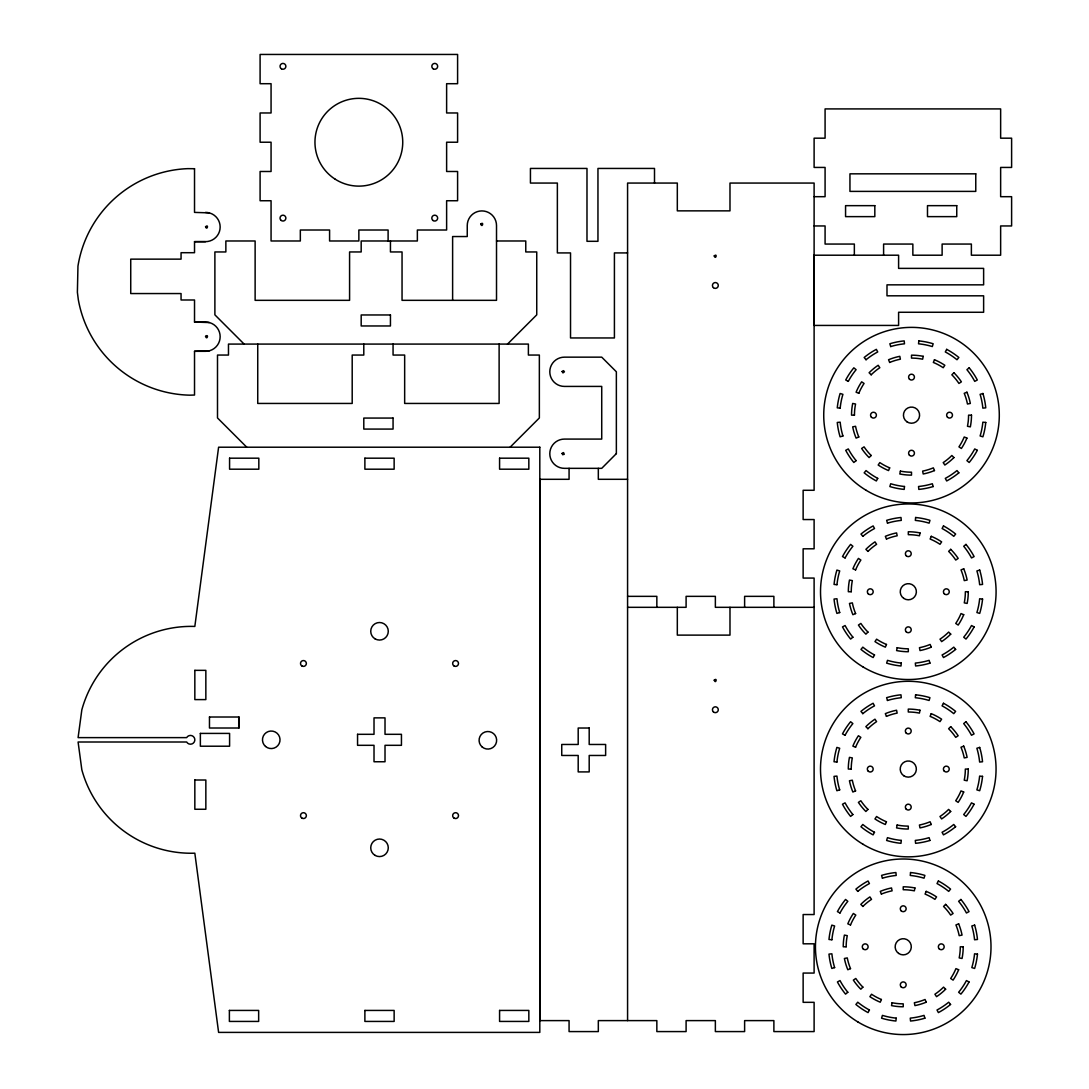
<?xml version="1.0" encoding="UTF-8"?>
<svg xmlns="http://www.w3.org/2000/svg" width="1089" height="1089" viewBox="0 0 1089 1089"><rect width="100%" height="100%" fill="white"/><g stroke="black" fill="none" stroke-linecap="round" stroke-linejoin="round"><path stroke-width="1.5" d="M194.523 168.713L194.523 212.396L209.306 212.886M238.736 728.01L238.736 717.011M507.488 344.11L536.741 314.844L536.741 251.954L525.769 251.954L525.769 240.982L496.516 240.982M510.101 447.211L539.354 417.958L539.354 355.055L528.383 355.055L528.383 344.083L228.472 344.083L228.472 355.055L217.501 355.055L217.501 417.958L246.767 447.211M209.306 350.808L194.523 351.311L194.523 395.035L189.867 395.171A115.761 115.761 0 0 1 78.313 299.611L77.387 292.315L77.959 266.138A115.774 115.774 0 0 1 187.825 168.645L194.523 168.713M814.109 196.687L825.081 196.687L825.081 167.434L814.109 167.434L814.109 138.18L825.081 138.18L825.081 108.914L1000.641 108.914L1000.641 138.18L1011.613 138.18L1011.613 167.434L1000.641 167.434L1000.641 196.687L1011.613 196.687L1011.613 225.954L1000.641 225.954L1000.641 255.207L971.374 255.207L971.374 244.059L942.121 244.059L942.121 255.207L912.854 255.207L912.854 244.059L883.601 244.059L883.601 255.207M814.109 225.954L825.081 225.954L825.081 244.059L854.348 244.059L854.348 255.207M209.306 322.548L194.523 322.058L194.523 299.992L181.06 299.992L181.06 293.554L130.734 293.554L130.734 259.141L181.06 259.141L181.06 252.702L194.523 252.702L194.523 241.649L205.522 241.649A14.633 14.633 0 0 0 220.155 227.016A14.633 14.633 0 0 0 205.522 212.396M194.523 241.649L205.522 241.649M627.577 252.92L614.414 252.92L614.414 337.958L570.527 337.958L570.527 252.92L557.364 252.92L557.364 183.061L530.438 183.061L530.438 168.441L586.985 168.441L586.985 241.309L597.956 241.309L597.956 168.441L654.503 168.441L654.503 183.061M194.523 322.058L205.522 322.058A14.633 14.633 0 0 1 220.155 336.678A14.633 14.633 0 0 1 205.522 351.311L194.523 351.311M627.577 479.31L598.324 479.31L598.324 468.338M627.577 596.35L656.844 596.35L656.844 607.322M627.577 607.322L686.097 607.322L686.097 596.35L715.364 596.35L715.364 607.322L814.109 607.322M244.154 344.11L214.887 314.844L214.887 251.954L225.859 251.954L225.859 240.982L255.125 240.982L255.125 300.333L349.583 300.333L349.583 251.954L361.18 251.954L361.18 240.982L417.359 240.982L417.359 230.01L446.626 230.01L446.626 200.744L457.598 200.744L457.598 171.49L446.626 171.49L446.626 142.223L457.598 142.223L457.598 112.97L446.626 112.97L446.626 83.703L457.598 83.703L457.598 54.45L260.094 54.45L260.094 83.703L271.066 83.703L271.066 112.97L260.094 112.97L260.094 142.223L271.066 142.223L271.066 171.49L260.094 171.49L260.094 200.744L271.066 200.744L271.066 240.982L300.333 240.982L300.333 230.01L329.586 230.01L329.586 240.982L358.853 240.982L358.853 230.01L388.106 230.01L388.106 240.982M773.884 607.322L773.884 596.35L744.617 596.35L744.617 607.322M729.984 607.322L729.984 635.118L677.317 635.118L677.317 607.322M627.577 1020.611L627.577 183.061L677.317 183.061L677.317 210.858L729.984 210.858L729.984 183.061L814.109 183.061L814.109 490.281L803.138 490.281L803.138 519.548L814.109 519.548L814.109 548.802L803.138 548.802L803.138 578.068L814.109 578.068L814.109 914.542L803.138 914.542L803.138 943.809L814.109 943.809L814.109 973.062L803.138 973.062L803.138 1002.329L814.109 1002.329L814.109 1031.582L773.884 1031.582L773.884 1020.611L744.617 1020.611L744.617 1031.582L715.364 1031.582L715.364 1020.611L686.097 1020.611L686.097 1031.582L656.844 1031.582L656.844 1020.611L598.324 1020.611L598.324 1031.582L569.071 1031.582L569.071 1020.611L539.804 1020.611L539.804 479.31L569.071 479.31L569.071 468.338M499.116 344.083L499.116 403.447L404.659 403.447L404.659 355.055L393.061 355.055L393.061 344.083M452.616 300.333L452.616 236.544L467.249 236.544L467.249 225.546A14.633 14.633 0 0 1 481.883 210.912A14.633 14.633 0 0 1 496.516 225.546L496.516 300.333L402.045 300.333L402.045 251.954L390.447 251.954L390.447 240.982M363.794 344.083L363.794 355.055L352.196 355.055L352.196 403.447L257.739 403.447L257.739 344.083M194.836 780.01L194.836 809.263L205.848 809.263L205.848 780.01L194.836 780.01M194.836 670.348L194.836 699.601L205.848 699.601L205.848 670.348L194.836 670.348M200.362 733.414L200.362 746.21L229.588 746.21L229.588 733.414L200.362 733.414M209.469 717.011L209.469 728.01L239.144 728.01L239.144 717.011L209.469 717.011M229.384 1010.429L229.384 1021.428L258.651 1021.428L258.651 1010.429L229.384 1010.429M229.575 458.183L229.575 469.196L258.828 469.196L258.828 458.183L229.575 458.183M357.56 734.313L357.56 745.312L374.017 745.312L374.017 761.756L385.016 761.756L385.016 745.312L401.446 745.312L401.446 734.313L385.016 734.313L385.016 717.869L374.017 717.869L374.017 734.313L357.56 734.313M364.883 1010.429L364.883 1021.428L394.136 1021.428L394.136 1010.429L364.883 1010.429M364.883 458.183L364.883 469.196L394.136 469.196L394.136 458.183L364.883 458.183M499.579 1010.429L499.579 1021.428L528.832 1021.428L528.832 1010.429L499.579 1010.429M499.579 458.183L499.579 469.196L528.832 469.196L528.832 458.183L499.579 458.183M539.804 447.211L539.804 1032.399L218.603 1032.399L194.836 853.191A113.433 113.433 0 0 1 81.825 769.746L78.095 742.004L186.655 742.004A4.383 4.383 0 0 0 193.27 743.174A4.383 4.383 0 0 0 193.27 736.45A4.383 4.383 0 0 0 186.655 737.621L78.095 737.621L81.825 709.865A113.433 113.433 0 0 1 194.836 626.434L218.603 447.211L539.804 447.211M814.136 255.207L814.136 325.434L898.602 325.434L898.602 312.271L983.626 312.271L983.626 295.813L886.991 295.813L886.991 284.842L983.626 284.842L983.626 268.384L898.602 268.384L898.602 255.207L814.136 255.207M904.483 486.497L904.197 489.41A74.61 74.61 0 0 1 889.849 486.552L890.707 483.747A71.683 71.683 0 0 0 904.483 486.497M918.83 340.898L918.544 343.811A71.683 71.683 0 0 1 932.32 346.561L933.164 343.756A74.61 74.61 0 0 0 918.83 340.898M901.284 663.078L900.998 665.992A74.61 74.61 0 0 1 886.65 663.133L887.494 660.342A71.683 71.683 0 0 0 901.284 663.078M915.618 517.493L915.332 520.392A71.683 71.683 0 0 1 929.121 523.142L929.965 520.338A74.61 74.61 0 0 0 915.618 517.493M901.256 840.409L900.971 843.322A74.61 74.61 0 0 1 886.623 840.463L887.467 837.659A71.683 71.683 0 0 0 901.256 840.409M915.59 694.809L915.304 697.722A71.683 71.683 0 0 1 929.094 700.472L929.938 697.668A74.61 74.61 0 0 0 915.59 694.809M896.206 1018.133L895.907 1021.033A74.61 74.61 0 0 1 881.573 1018.188L882.417 1015.384A71.683 71.683 0 0 0 896.206 1018.133M910.54 872.534L910.254 875.447A71.683 71.683 0 0 1 924.03 878.183L924.888 875.393A74.61 74.61 0 0 0 910.54 872.534M205.562 226.716C206.992 231.181 209.034 223.558 205.562 226.716M205.562 336.378C206.992 340.843 209.034 333.22 205.562 336.378M480.753 224.075C482.182 228.54 484.224 220.917 480.753 224.075M562.128 371.485L562.945 372.914L564.429 371.785L563.558 370.655L562.128 371.485M562.128 453.405L562.673 454.726L564.265 454.304L563.558 452.588L562.128 453.405M714.234 255.915C715.664 260.38 717.705 252.757 714.234 255.915M714.234 680.162C715.664 684.641 717.705 677.018 714.234 680.162M900.385 471.115L899.813 473.987A59.977 59.977 0 0 0 911.507 475.131L911.507 472.204A57.05 57.05 0 0 1 900.385 471.115M923.213 356.321L922.642 359.193A57.05 57.05 0 0 0 911.507 358.104L911.507 355.177A59.977 59.977 0 0 1 923.213 356.321M897.173 647.696L896.601 650.569A59.977 59.977 0 0 0 908.308 651.726L908.308 648.799A57.05 57.05 0 0 1 897.173 647.696M920.014 532.916L919.443 535.774A57.05 57.05 0 0 0 908.308 534.685L908.308 531.759A59.977 59.977 0 0 1 920.014 532.916M897.145 825.026L896.574 827.899A59.977 59.977 0 0 0 908.28 829.042L908.28 826.115A57.05 57.05 0 0 1 897.145 825.026M919.987 710.232L919.415 713.104A57.05 57.05 0 0 0 908.28 712.002L908.28 709.089A59.977 59.977 0 0 1 919.987 710.232M892.095 1002.751L891.523 1005.61A59.977 59.977 0 0 0 903.23 1006.767L903.23 1003.84A57.05 57.05 0 0 1 892.095 1002.751M914.923 887.957L914.352 890.829A57.05 57.05 0 0 0 903.23 889.727L903.23 886.8A59.977 59.977 0 0 1 914.923 887.957M889.672 467.862L888.556 470.571A59.977 59.977 0 0 1 878.183 465.03L879.817 462.594A57.05 57.05 0 0 0 889.672 467.862M934.471 359.738L933.341 362.446A57.05 57.05 0 0 1 943.21 367.714L944.83 365.278A59.977 59.977 0 0 0 934.471 359.738M886.473 644.457L885.357 647.152A59.977 59.977 0 0 1 874.984 641.612L876.604 639.175A57.05 57.05 0 0 0 886.473 644.457M931.258 536.319L930.142 539.028A57.05 57.05 0 0 1 940.011 544.296L941.631 541.873A59.977 59.977 0 0 0 931.258 536.319M886.446 821.773L885.33 824.482A59.977 59.977 0 0 1 874.957 818.942L876.577 816.505A57.05 57.05 0 0 0 886.446 821.773M931.231 713.649L930.115 716.358A57.05 57.05 0 0 1 939.984 721.626L941.604 719.189A59.977 59.977 0 0 0 931.231 713.649M881.396 999.498L880.266 1002.207A59.977 59.977 0 0 1 869.907 996.666L871.527 994.23A57.05 57.05 0 0 0 881.396 999.498M926.181 891.374L925.065 894.069A57.05 57.05 0 0 1 934.92 899.351L936.554 896.914A59.977 59.977 0 0 0 926.181 891.374M877.72 478.37L876.346 480.957A74.61 74.61 0 0 1 864.176 472.83L866.041 470.571A71.683 71.683 0 0 0 877.72 478.37M946.681 349.351L945.306 351.938A71.683 71.683 0 0 1 956.986 359.738L958.851 357.478A74.61 74.61 0 0 0 946.681 349.351M874.521 654.965L873.133 657.538A74.61 74.61 0 0 1 860.977 649.412L862.828 647.152A71.683 71.683 0 0 0 874.521 654.965M943.482 525.933L942.108 528.519A71.683 71.683 0 0 1 953.787 536.319L955.638 534.059A74.61 74.61 0 0 0 943.482 525.933M874.494 832.282L873.106 834.868A74.61 74.61 0 0 1 860.95 826.742L862.801 824.482A71.683 71.683 0 0 0 874.494 832.282M943.455 703.263L942.08 705.849A71.683 71.683 0 0 1 953.76 713.649L955.611 711.389A74.61 74.61 0 0 0 943.455 703.263M869.43 1010.007L868.056 1012.593A74.61 74.61 0 0 1 855.9 1004.466L857.751 1002.207A71.683 71.683 0 0 0 869.43 1010.007M938.391 880.987L937.016 883.56A71.683 71.683 0 0 1 948.71 891.374L950.561 889.114A74.61 74.61 0 0 0 938.391 880.987M616.36 453.623L601.727 468.338L564.429 468.338A14.633 14.633 0 0 1 549.795 453.718A14.633 14.633 0 0 1 564.429 439.085L601.727 439.085L601.727 386.418L564.429 386.418A14.633 14.633 0 0 1 549.795 371.785A14.633 14.633 0 0 1 564.429 357.151L601.727 357.151L616.36 371.785L616.36 453.623M871.173 455.501L869.104 457.571A59.977 59.977 0 0 1 861.644 448.477L864.067 446.858A57.05 57.05 0 0 0 871.173 455.501M953.923 372.737L951.854 374.807A57.05 57.05 0 0 1 958.946 383.451L961.383 381.831A59.977 59.977 0 0 0 953.923 372.737M867.96 632.083L865.891 634.152A59.977 59.977 0 0 1 858.431 625.059L860.868 623.439A57.05 57.05 0 0 0 867.96 632.083M950.724 549.332L948.655 551.388A57.05 57.05 0 0 1 955.747 560.045L958.184 558.412A59.977 59.977 0 0 0 950.724 549.332M867.933 809.413L865.864 811.482A59.977 59.977 0 0 1 858.404 802.389L860.841 800.755A57.05 57.05 0 0 0 867.933 809.413M950.697 726.649L948.628 728.718A57.05 57.05 0 0 1 955.72 737.362L958.157 735.742A59.977 59.977 0 0 0 950.697 726.649M862.883 987.138L860.814 989.207A59.977 59.977 0 0 1 853.354 980.114L855.791 978.48A57.05 57.05 0 0 0 862.883 987.138M945.633 904.374L943.564 906.443A57.05 57.05 0 0 1 950.67 915.087L953.093 913.467A59.977 59.977 0 0 0 945.633 904.374M856.104 460.633L853.83 462.485A74.61 74.61 0 0 1 845.717 450.329L848.29 448.94A71.683 71.683 0 0 0 856.104 460.633M969.183 367.823L966.923 369.675A71.683 71.683 0 0 1 974.737 381.368L977.309 379.979A74.61 74.61 0 0 0 969.183 367.823M852.891 637.215L850.632 639.066A74.61 74.61 0 0 1 842.505 626.91L845.091 625.535A71.683 71.683 0 0 0 852.891 637.215M965.984 544.405L963.724 546.256A71.683 71.683 0 0 1 971.524 557.949L974.111 556.574A74.61 74.61 0 0 0 965.984 544.405M852.864 814.545L850.604 816.396A74.61 74.61 0 0 1 842.478 804.24L845.064 802.852A71.683 71.683 0 0 0 852.864 814.545M965.957 721.735L963.697 723.586A71.683 71.683 0 0 1 971.497 735.266L974.083 733.891A74.61 74.61 0 0 0 965.957 721.735M847.814 992.27L845.554 994.121A74.61 74.61 0 0 1 837.427 981.965L840 980.576A71.683 71.683 0 0 0 847.814 992.27M960.906 899.46L958.633 901.311A71.683 71.683 0 0 1 966.447 912.99L969.033 911.616A74.61 74.61 0 0 0 960.906 899.46M858.799 436.988L856.09 438.105A59.977 59.977 0 0 1 852.687 426.861L855.559 426.289A57.05 57.05 0 0 0 858.799 436.988M966.923 392.203L964.228 393.32A57.05 57.05 0 0 1 967.468 404.019L970.34 403.447A59.977 59.977 0 0 0 966.923 392.203M855.6 613.57L852.891 614.7A59.977 59.977 0 0 1 849.474 603.442L852.347 602.87A57.05 57.05 0 0 0 855.6 613.57M963.724 568.785L961.015 569.901A57.05 57.05 0 0 1 964.269 580.614L967.141 580.042A59.977 59.977 0 0 0 963.724 568.785M855.573 790.9L852.864 792.016A59.977 59.977 0 0 1 849.447 780.772L852.319 780.2A57.05 57.05 0 0 0 855.573 790.9M963.697 746.115L960.988 747.231A57.05 57.05 0 0 1 964.241 757.93L967.114 757.359A59.977 59.977 0 0 0 963.697 746.115M850.509 968.625L847.814 969.741A59.977 59.977 0 0 1 844.397 958.483L847.269 957.912A57.05 57.05 0 0 0 850.509 968.625M958.647 923.84L955.938 924.956A57.05 57.05 0 0 1 959.191 935.655L962.05 935.083A59.977 59.977 0 0 0 958.647 923.84M842.913 435.968L840.109 436.812A74.61 74.61 0 0 1 837.264 422.464L840.177 422.178A71.683 71.683 0 0 0 842.913 435.968M982.904 393.497L980.114 394.341A71.683 71.683 0 0 1 982.85 408.13L985.763 407.844A74.61 74.61 0 0 0 982.904 393.497M839.714 612.549L836.91 613.393A74.61 74.61 0 0 1 834.051 599.059L836.965 598.759A71.683 71.683 0 0 0 839.714 612.549M979.705 570.078L976.901 570.935A71.683 71.683 0 0 1 979.651 584.711L982.564 584.425A74.61 74.61 0 0 0 979.705 570.078M839.687 789.879L836.883 790.723A74.61 74.61 0 0 1 834.024 776.375L836.937 776.089A71.683 71.683 0 0 0 839.687 789.879M979.678 747.408L976.874 748.252A71.683 71.683 0 0 1 979.624 762.041L982.537 761.756A74.61 74.61 0 0 0 979.678 747.408M834.623 967.59L831.833 968.448A74.61 74.61 0 0 1 828.974 954.1L831.887 953.814A71.683 71.683 0 0 0 834.623 967.59M974.628 925.133L971.824 925.977A71.683 71.683 0 0 1 974.56 939.766L977.473 939.48A74.61 74.61 0 0 0 974.628 925.133M975.771 173.832L849.951 173.832L849.951 191.392L975.771 191.392L975.771 173.832M874.821 205.658L845.568 205.658L845.568 216.629L874.821 216.629L874.821 205.658M956.755 205.658L927.488 205.658L927.488 216.629L956.755 216.629L956.755 205.658M390.447 314.966L361.18 314.966L361.18 325.965L390.447 325.965L390.447 314.966M854.457 415.154L851.53 415.154A59.977 59.977 0 0 1 852.687 403.447L855.559 404.019A57.05 57.05 0 0 0 854.457 415.154M971.497 415.154L968.57 415.154A57.05 57.05 0 0 1 967.468 426.289L970.34 426.861A59.977 59.977 0 0 0 971.497 415.154M393.061 418.067L363.794 418.067L363.794 429.08L393.061 429.08L393.061 418.067M851.258 591.735L848.331 591.735A59.977 59.977 0 0 1 849.474 580.042L852.347 580.614A57.05 57.05 0 0 0 851.258 591.735M968.284 591.735L965.358 591.735A57.05 57.05 0 0 1 964.269 602.87L967.141 603.442A59.977 59.977 0 0 0 968.284 591.735M589.19 728.024L578.191 728.024L578.191 744.468L561.747 744.468L561.747 755.467L578.191 755.467L578.191 771.91L589.19 771.91L589.19 755.467L605.634 755.467L605.634 744.468L589.19 744.468L589.19 728.024M851.23 769.065L848.304 769.065A59.977 59.977 0 0 1 849.447 757.359L852.319 757.93A57.05 57.05 0 0 0 851.23 769.065M968.257 769.065L965.33 769.065A57.05 57.05 0 0 1 964.241 780.2L967.114 780.772A59.977 59.977 0 0 0 968.257 769.065M846.167 946.79L843.24 946.79A59.977 59.977 0 0 1 844.397 935.083L847.269 935.655A57.05 57.05 0 0 0 846.167 946.79M963.207 946.79L960.28 946.79A57.05 57.05 0 0 1 959.191 957.912L962.05 958.483A59.977 59.977 0 0 0 963.207 946.79M840.177 408.13L837.264 407.844A74.61 74.61 0 0 1 840.109 393.497L842.913 394.341A71.683 71.683 0 0 0 840.177 408.13M985.763 422.464L982.85 422.178A71.683 71.683 0 0 1 980.114 435.968L982.904 436.812A74.61 74.61 0 0 0 985.763 422.464M836.965 584.711L834.051 584.425A74.61 74.61 0 0 1 836.91 570.078L839.714 570.935A71.683 71.683 0 0 0 836.965 584.711M982.564 599.059L979.651 598.759A71.683 71.683 0 0 1 976.901 612.549L979.705 613.393A74.61 74.61 0 0 0 982.564 599.059M836.937 762.041L834.024 761.756A74.61 74.61 0 0 1 836.883 747.408L839.687 748.252A71.683 71.683 0 0 0 836.937 762.041M982.537 776.375L979.624 776.089A71.683 71.683 0 0 1 976.874 789.879L979.678 790.723A74.61 74.61 0 0 0 982.537 776.375M831.887 939.766L828.974 939.48A74.61 74.61 0 0 1 831.833 925.133L834.623 925.977A71.683 71.683 0 0 0 831.887 939.766M977.473 954.1L974.56 953.814A71.683 71.683 0 0 1 971.824 967.59L974.628 968.448A74.61 74.61 0 0 0 977.473 954.1M858.799 393.32L856.09 392.203A59.977 59.977 0 0 1 861.644 381.831L864.067 383.451A57.05 57.05 0 0 0 858.799 393.32M966.923 438.105L964.228 436.988A57.05 57.05 0 0 1 958.946 446.858L961.383 448.477A59.977 59.977 0 0 0 966.923 438.105M855.6 569.901L852.891 568.785A59.977 59.977 0 0 1 858.431 558.412L860.868 560.045A57.05 57.05 0 0 0 855.6 569.901M963.724 614.7L961.015 613.57A57.05 57.05 0 0 1 955.747 623.439L958.184 625.059A59.977 59.977 0 0 0 963.724 614.7M855.573 747.231L852.864 746.115A59.977 59.977 0 0 1 858.404 735.742L860.841 737.362A57.05 57.05 0 0 0 855.573 747.231M963.697 792.016L960.988 790.9A57.05 57.05 0 0 1 955.72 800.755L958.157 802.389A59.977 59.977 0 0 0 963.697 792.016M850.509 924.956L847.814 923.84A59.977 59.977 0 0 1 853.354 913.467L855.791 915.087A57.05 57.05 0 0 0 850.509 924.956M958.647 969.741L955.938 968.625A57.05 57.05 0 0 1 950.67 978.48L953.093 980.114A59.977 59.977 0 0 0 958.647 969.741M848.29 381.368L845.717 379.979A74.61 74.61 0 0 1 853.83 367.823L856.104 369.675A71.683 71.683 0 0 0 848.29 381.368M977.309 450.329L974.737 448.94A71.683 71.683 0 0 1 966.923 460.633L969.183 462.485A74.61 74.61 0 0 0 977.309 450.329M845.091 557.949L842.505 556.574A74.61 74.61 0 0 1 850.632 544.405L852.891 546.256A71.683 71.683 0 0 0 845.091 557.949M974.111 626.91L971.524 625.535A71.683 71.683 0 0 1 963.724 637.215L965.984 639.066A74.61 74.61 0 0 0 974.111 626.91M845.064 735.266L842.478 733.891A74.61 74.61 0 0 1 850.604 721.735L852.864 723.586A71.683 71.683 0 0 0 845.064 735.266M974.083 804.24L971.497 802.852A71.683 71.683 0 0 1 963.697 814.545L965.957 816.396A74.61 74.61 0 0 0 974.083 804.24M840 912.99L837.427 911.616A74.61 74.61 0 0 1 845.554 899.46L847.814 901.311A71.683 71.683 0 0 0 840 912.99M969.033 981.965L966.447 980.576A71.683 71.683 0 0 1 958.633 992.27L960.906 994.121A74.61 74.61 0 0 0 969.033 981.965M871.173 374.807L869.104 372.737A59.977 59.977 0 0 1 878.183 365.278L879.817 367.714A57.05 57.05 0 0 0 871.173 374.807M953.923 457.571L951.854 455.501A57.05 57.05 0 0 1 943.21 462.594L944.83 465.03A59.977 59.977 0 0 0 953.923 457.571M867.96 551.388L865.891 549.332A59.977 59.977 0 0 1 874.984 541.873L876.604 544.296A57.05 57.05 0 0 0 867.96 551.388M950.724 634.152L948.655 632.083A57.05 57.05 0 0 1 940.011 639.175L941.631 641.612A59.977 59.977 0 0 0 950.724 634.152M867.933 728.718L865.864 726.649A59.977 59.977 0 0 1 874.957 719.189L876.577 721.626A57.05 57.05 0 0 0 867.933 728.718M950.697 811.482L948.628 809.413A57.05 57.05 0 0 1 939.984 816.505L941.604 818.942A59.977 59.977 0 0 0 950.697 811.482M862.883 906.443L860.814 904.374A59.977 59.977 0 0 1 869.907 896.914L871.527 899.351A57.05 57.05 0 0 0 862.883 906.443M945.633 989.207L943.564 987.138A57.05 57.05 0 0 1 934.92 994.23L936.554 996.666A59.977 59.977 0 0 0 945.633 989.207M866.041 359.738L864.176 357.478A74.61 74.61 0 0 1 876.346 349.351L877.72 351.938A71.683 71.683 0 0 0 866.041 359.738M958.851 472.83L956.986 470.571A71.683 71.683 0 0 1 945.306 478.37L946.681 480.957A74.61 74.61 0 0 0 958.851 472.83M862.828 536.319L860.977 534.059A74.61 74.61 0 0 1 873.133 525.933L874.521 528.519A71.683 71.683 0 0 0 862.828 536.319M955.638 649.412L953.787 647.152A71.683 71.683 0 0 1 942.108 654.965L943.482 657.538A74.61 74.61 0 0 0 955.638 649.412M862.801 713.649L860.95 711.389A74.61 74.61 0 0 1 873.106 703.263L874.494 705.849A71.683 71.683 0 0 0 862.801 713.649M955.611 826.742L953.76 824.482A71.683 71.683 0 0 1 942.08 832.282L943.455 834.868A74.61 74.61 0 0 0 955.611 826.742M857.751 891.374L855.9 889.114A74.61 74.61 0 0 1 868.056 880.987L869.43 883.56A71.683 71.683 0 0 0 857.751 891.374M950.561 1004.466L948.71 1002.207A71.683 71.683 0 0 1 937.016 1010.007L938.391 1012.593A74.61 74.61 0 0 0 950.561 1004.466M889.672 362.446L888.556 359.738A59.977 59.977 0 0 1 899.813 356.321L900.385 359.193A57.05 57.05 0 0 0 889.672 362.446M934.471 470.571L933.341 467.862A57.05 57.05 0 0 1 922.642 471.115L923.213 473.987A59.977 59.977 0 0 0 934.471 470.571M886.473 539.028L885.357 536.319A59.977 59.977 0 0 1 896.601 532.916L897.173 535.774A57.05 57.05 0 0 0 886.473 539.028M931.258 647.152L930.142 644.457A57.05 57.05 0 0 1 919.443 647.696L920.014 650.569A59.977 59.977 0 0 0 931.258 647.152M886.446 716.358L885.33 713.649A59.977 59.977 0 0 1 896.574 710.232L897.145 713.104A57.05 57.05 0 0 0 886.446 716.358M931.231 824.482L930.115 821.773A57.05 57.05 0 0 1 919.415 825.026L919.987 827.899A59.977 59.977 0 0 0 931.231 824.482M881.396 894.069L880.266 891.374A59.977 59.977 0 0 1 891.523 887.957L892.095 890.829A57.05 57.05 0 0 0 881.396 894.069M926.181 1002.207L925.065 999.498A57.05 57.05 0 0 1 914.352 1002.751L914.923 1005.61A59.977 59.977 0 0 0 926.181 1002.207M890.707 346.561L889.849 343.756A74.61 74.61 0 0 1 904.197 340.898L904.483 343.811A71.683 71.683 0 0 0 890.707 346.561M933.164 486.552L932.32 483.747A71.683 71.683 0 0 1 918.544 486.497L918.83 489.41A74.61 74.61 0 0 0 933.164 486.552M887.494 523.142L886.65 520.338A74.61 74.61 0 0 1 900.998 517.493L901.284 520.392A71.683 71.683 0 0 0 887.494 523.142M929.965 663.133L929.121 660.342A71.683 71.683 0 0 1 915.332 663.078L915.618 665.992A74.61 74.61 0 0 0 929.965 663.133M887.467 700.472L886.623 697.668A74.61 74.61 0 0 1 900.971 694.809L901.256 697.722A71.683 71.683 0 0 0 887.467 700.472M929.938 840.463L929.094 837.659A71.683 71.683 0 0 1 915.304 840.409L915.59 843.322A74.61 74.61 0 0 0 929.938 840.463M882.417 878.183L881.573 875.393A74.61 74.61 0 0 1 895.907 872.534L896.206 875.447A71.683 71.683 0 0 0 882.417 878.183M924.888 1018.188L924.03 1015.384A71.683 71.683 0 0 1 910.254 1018.133L910.54 1021.033A74.61 74.61 0 0 0 924.888 1018.188M871.418 417.237A2.927 2.927 0 0 0 876.305 415.889A2.927 2.927 0 0 0 872.697 412.336A2.927 2.927 0 0 0 871.418 417.237M866.245 490.363A87.773 87.773 0 0 0 999.28 416.76A87.773 87.773 0 0 0 869.022 338.352A87.773 87.773 0 0 0 866.245 490.363M906.906 421.783A8.072 8.072 0 0 0 919.565 415.835A8.072 8.072 0 0 0 908.076 407.844A8.072 8.072 0 0 0 906.906 421.783M909.465 455.27A2.927 2.927 0 0 0 914.338 453.922A2.927 2.927 0 0 0 910.731 450.37A2.927 2.927 0 0 0 909.465 455.27M947.498 417.237A2.927 2.927 0 0 0 952.385 415.889A2.927 2.927 0 0 0 948.764 412.336A2.927 2.927 0 0 0 947.498 417.237M909.465 379.203A2.927 2.927 0 0 0 914.338 377.856A2.927 2.927 0 0 0 910.731 374.303A2.927 2.927 0 0 0 909.465 379.203M868.219 593.818A2.927 2.927 0 0 0 873.106 592.47A2.927 2.927 0 0 0 869.485 588.918A2.927 2.927 0 0 0 868.219 593.818M863.033 666.944A87.773 87.773 0 0 0 996.067 593.342A87.773 87.773 0 0 0 865.809 514.934A87.773 87.773 0 0 0 863.033 666.944M903.707 598.365A8.072 8.072 0 0 0 916.353 592.416A8.072 8.072 0 0 0 904.864 584.439A8.072 8.072 0 0 0 903.707 598.365M906.252 631.865A2.927 2.927 0 0 0 911.139 630.504A2.927 2.927 0 0 0 907.532 626.951A2.927 2.927 0 0 0 906.252 631.865M944.299 593.818A2.927 2.927 0 0 0 949.172 592.47A2.927 2.927 0 0 0 945.565 588.918A2.927 2.927 0 0 0 944.299 593.818M906.252 555.785A2.927 2.927 0 0 0 911.139 554.437A2.927 2.927 0 0 0 907.532 550.884A2.927 2.927 0 0 0 906.252 555.785M868.192 771.148A2.927 2.927 0 0 0 873.079 769.8A2.927 2.927 0 0 0 869.458 766.248A2.927 2.927 0 0 0 868.192 771.148M863.005 844.261A87.773 87.773 0 0 0 996.04 770.672A87.773 87.773 0 0 0 865.782 692.264A87.773 87.773 0 0 0 863.005 844.261M903.679 775.695A8.072 8.072 0 0 0 916.325 769.732A8.072 8.072 0 0 0 904.836 761.756A8.072 8.072 0 0 0 903.679 775.695M906.225 809.181A2.927 2.927 0 0 0 911.112 807.834A2.927 2.927 0 0 0 907.505 804.281A2.927 2.927 0 0 0 906.225 809.181M944.272 771.148A2.927 2.927 0 0 0 949.145 769.8A2.927 2.927 0 0 0 945.538 766.248A2.927 2.927 0 0 0 944.272 771.148M906.225 733.115A2.927 2.927 0 0 0 911.112 731.767A2.927 2.927 0 0 0 907.505 728.201A2.927 2.927 0 0 0 906.225 733.115M863.141 948.873A2.927 2.927 0 0 0 868.028 947.525A2.927 2.927 0 0 0 864.407 943.972A2.927 2.927 0 0 0 863.141 948.873M857.955 1021.986A87.773 87.773 0 0 0 990.99 948.396A87.773 87.773 0 0 0 860.732 869.975A87.773 87.773 0 0 0 857.955 1021.986M898.616 953.419A8.072 8.072 0 0 0 911.275 947.457A8.072 8.072 0 0 0 899.786 939.48A8.072 8.072 0 0 0 898.616 953.419M901.175 986.906A2.927 2.927 0 0 0 906.062 985.559A2.927 2.927 0 0 0 902.441 982.006A2.927 2.927 0 0 0 901.175 986.906M939.208 948.873A2.927 2.927 0 0 0 944.095 947.525A2.927 2.927 0 0 0 940.488 943.972A2.927 2.927 0 0 0 939.208 948.873M901.175 910.84A2.927 2.927 0 0 0 906.062 909.478A2.927 2.927 0 0 0 902.441 905.925A2.927 2.927 0 0 0 901.175 910.84M433.272 68.866A2.927 2.927 0 0 0 437.669 66.334A2.927 2.927 0 0 0 433.272 63.802A2.927 2.927 0 0 0 433.272 68.866M281.493 68.866A2.927 2.927 0 0 0 285.876 66.334A2.927 2.927 0 0 0 281.493 63.802A2.927 2.927 0 0 0 281.493 68.866M281.071 220.359A2.927 2.927 0 0 0 285.835 218.63A2.927 2.927 0 0 0 281.956 215.363A2.927 2.927 0 0 0 281.071 220.359M433.082 220.536A2.927 2.927 0 0 0 437.655 218.345A2.927 2.927 0 0 0 433.476 215.472A2.927 2.927 0 0 0 433.082 220.536M335.249 179.236A43.887 43.887 0 0 0 402.699 144.17A43.887 43.887 0 0 0 338.597 103.292A43.887 43.887 0 0 0 335.249 179.236M713.404 287.646A2.927 2.927 0 0 0 718.223 286.067A2.927 2.927 0 0 0 714.452 282.691A2.927 2.927 0 0 0 713.404 287.646M713.404 711.907A2.927 2.927 0 0 0 718.223 710.327A2.927 2.927 0 0 0 714.452 706.952A2.927 2.927 0 0 0 713.404 711.907M454.113 818.152A2.927 2.927 0 0 0 458.51 815.62A2.927 2.927 0 0 0 454.113 813.088A2.927 2.927 0 0 0 454.113 818.152M301.966 818.152A2.927 2.927 0 0 0 306.363 815.62A2.927 2.927 0 0 0 301.966 813.088A2.927 2.927 0 0 0 301.966 818.152M301.966 666.005A2.927 2.927 0 0 0 306.363 663.473A2.927 2.927 0 0 0 301.966 660.941A2.927 2.927 0 0 0 301.966 666.005M454.004 665.937A2.927 2.927 0 0 0 458.496 663.609A2.927 2.927 0 0 0 454.236 660.873A2.927 2.927 0 0 0 454.004 665.937M375.12 638.889A8.78 8.78 0 0 0 388.283 631.28A8.78 8.78 0 0 0 375.12 623.684A8.78 8.78 0 0 0 375.12 638.889M265.525 746.455A8.78 8.78 0 0 0 279.873 741.446A8.78 8.78 0 0 0 268.343 731.522A8.78 8.78 0 0 0 265.525 746.455M375.12 855.409A8.78 8.78 0 0 0 388.283 847.8A8.78 8.78 0 0 0 375.12 840.204A8.78 8.78 0 0 0 375.12 855.409M482.128 746.945A8.78 8.78 0 0 0 496.489 741.936A8.78 8.78 0 0 0 484.959 732.012A8.78 8.78 0 0 0 482.128 746.945"/></g></svg>
